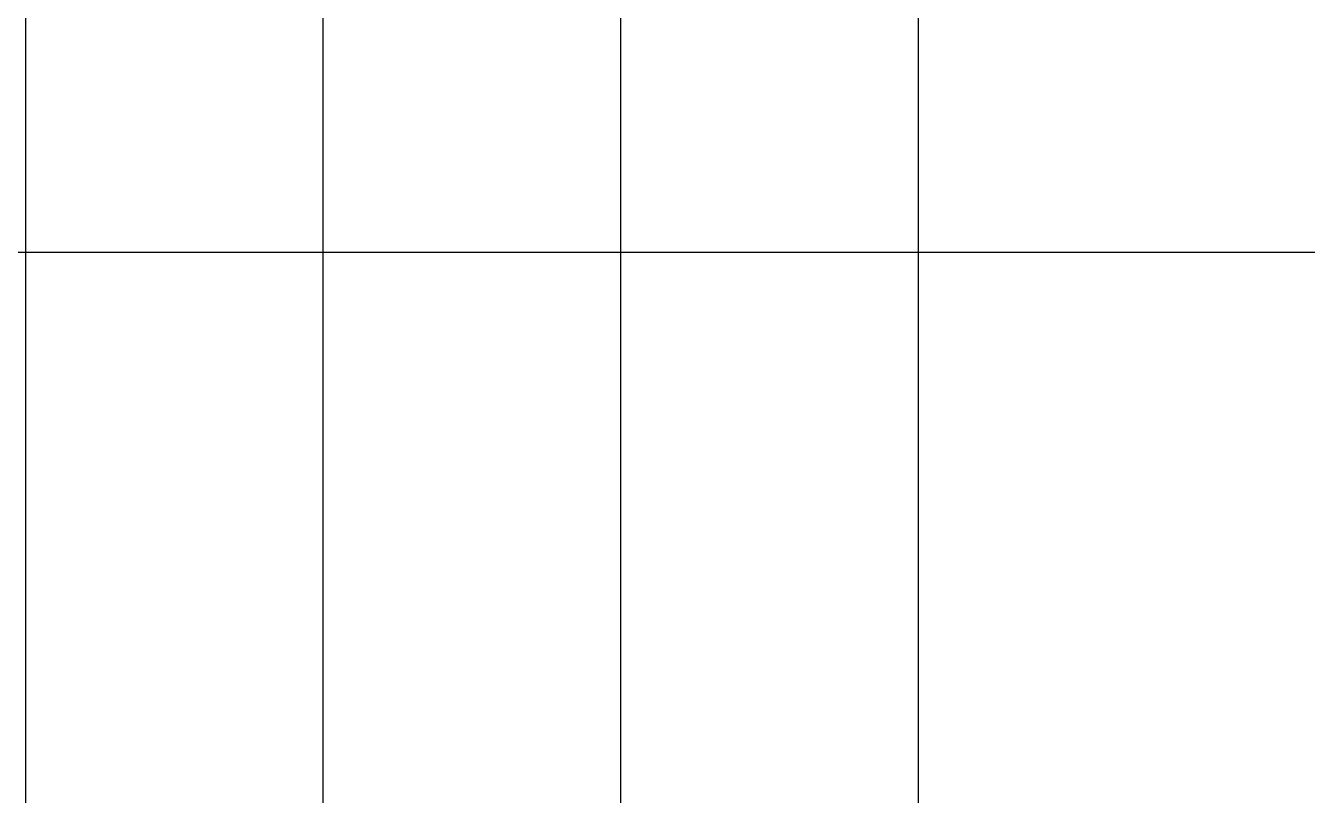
# Model space of a CAD drawing. Header units: millimetres. Extents: x -190954 to 154095, y 101 to 64253.
# Drawn here: x 227.6 to 234.3, y 128.14 to 132.17 of the extents above; entities that cross this region are included whole.
import ezdxf

# ---------------------------------------------------------------- set-up
doc = ezdxf.new("R2010")
doc.units = ezdxf.units.MM
doc.layers.add('GRID', color=179, linetype='Continuous')

msp = doc.modelspace()

# ---------------------------------------------------------------- linework, layer by layer
at = {"layer": 'GRID', "color": 255}
for p, q in [((227.5972687, 125.1466667), (227.5972687, 154.8319333)), ((227.5972687, 111.8133333), (227.5972687, 138.48))]:
    msp.add_line(p, q, dxfattribs=at)
at = {"layer": 'GRID', "color": 135}
for p, q in [((229.151936, 125.1466667), (229.151936, 154.8319333)), ((230.707936, 125.1466667), (230.707936, 154.8319333)), ((232.2639353, 125.1466667), (232.2639353, 154.8319333)), ((229.151936, 111.8133333), (229.151936, 138.48)), ((230.707936, 111.8133333), (230.707936, 138.48)), ((232.2639353, 111.8133333), (232.2639353, 138.48)), ((251.23, 130.98), (21.19727, 130.98))]:
    msp.add_line(p, q, dxfattribs=at)

doc.saveas('drawing.dxf')
